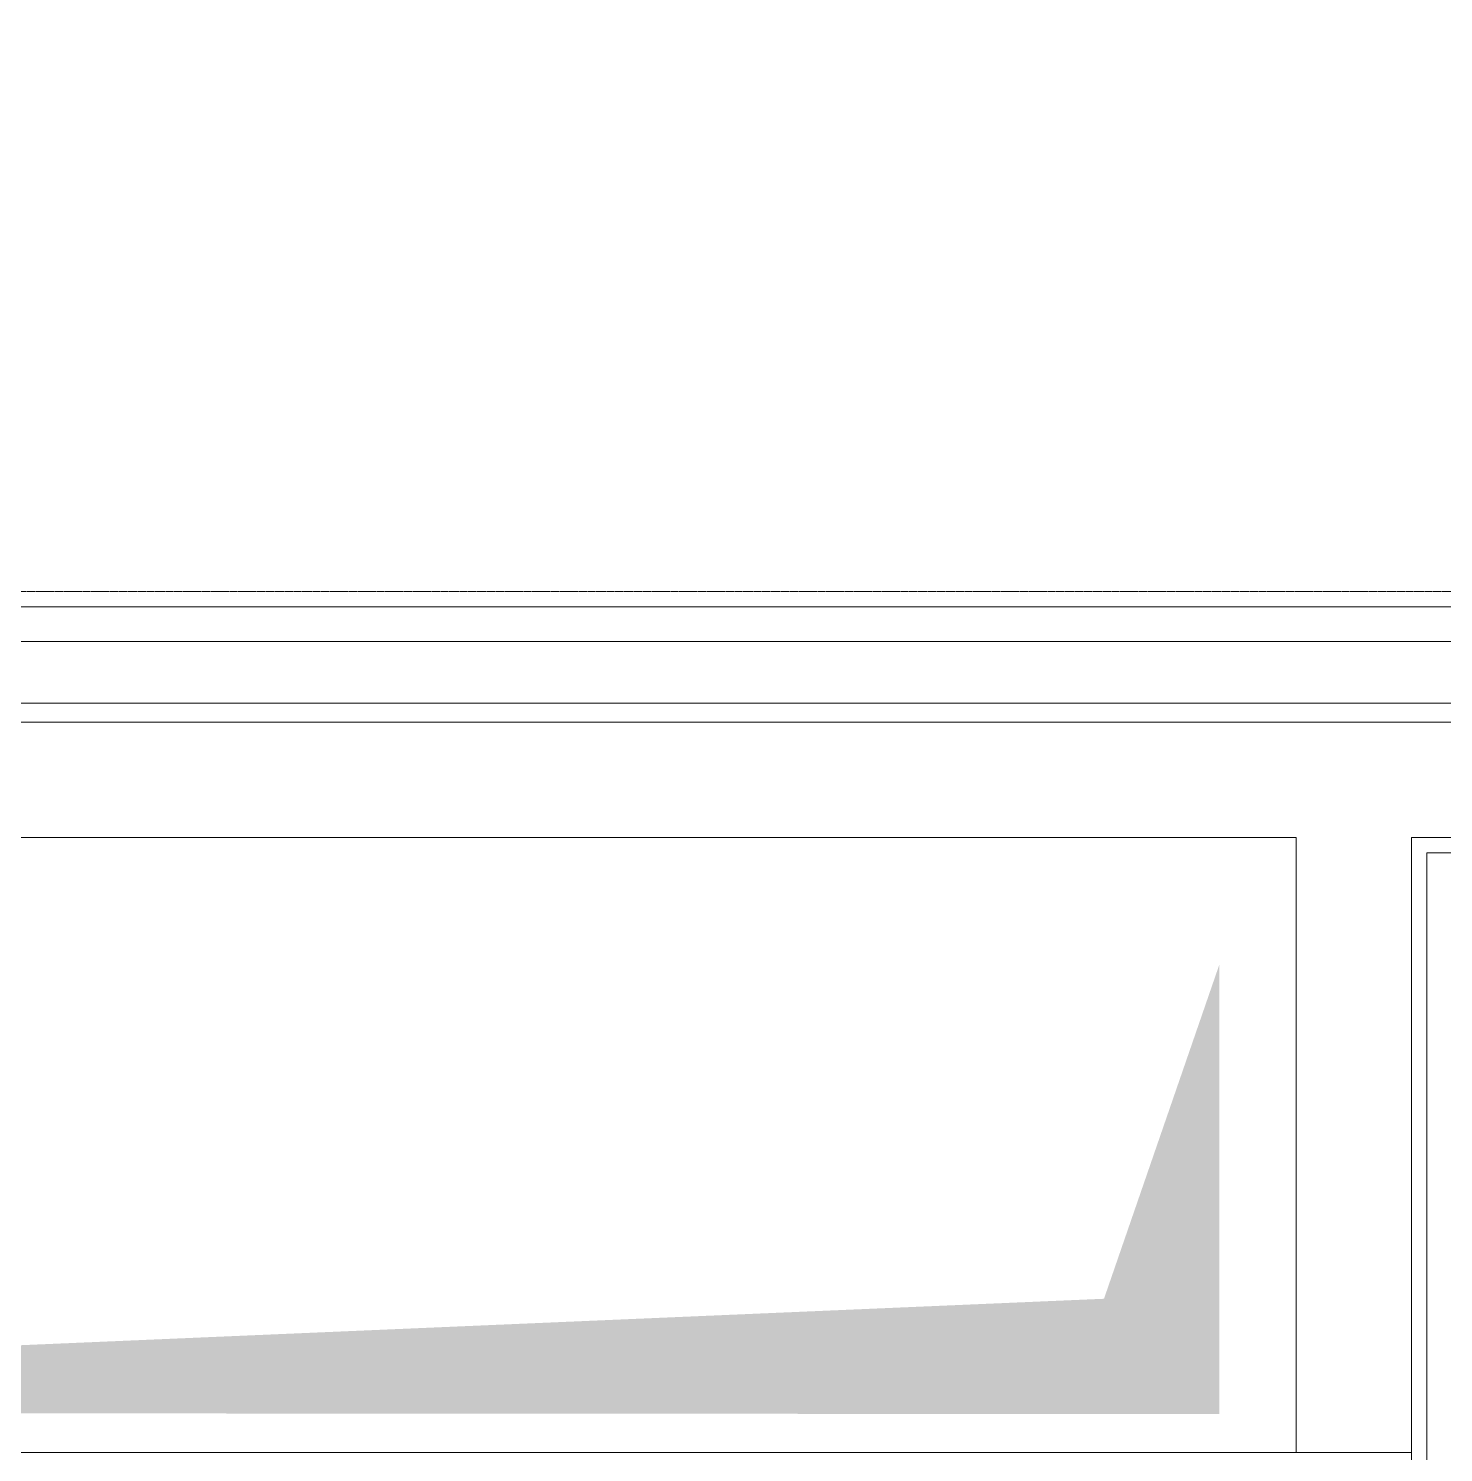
# Model space of a CAD drawing. Extents: x -1417 to 34975, y -245 to 8298.
# Drawn here: x 31198.4 to 31382.5, y 662.5 to 847.8 of the extents above; entities that cross this region are included whole.
import ezdxf

# ---------------------------------------------------------------- set-up
doc = ezdxf.new("R2010")
doc.units = 0
doc.linetypes.add('DOT2', pattern=[0.125, 0, -0.125])
doc.layers.get('0').update_dxf_attribs({"color": 9, "lineweight": 9})
for name, color, linetype, lineweight in [('00', 9, 'Continuous', 9), ('01', 9, 'Continuous', 9), ('09D', 9, 'Continuous', 9), ('10A', 9, 'Continuous', 9), ('14', 9, 'Continuous', 9), ('20', 9, 'DOT2', 9), ('33', 9, 'BATTING', 9)]:
    doc.layers.add(name, color=color, linetype=linetype, lineweight=lineweight)
doc.linetypes.add('BATTING', pattern='A,0.0001,-0.1,[134,ltypeshp.shx,S=0.1,R=0,X=-0.1,Y=0],-0.2,[134,ltypeshp.shx,S=0.1,R=180,X=0.1,Y=0],-0.1', length=0.4001)

# ---------------------------------------------------------------- blocks, each defined once
blk = doc.blocks.new('catikatirevizepergole-krt')
for points in [[(0, 0), (-830, 0), (-830, 1638), (0, 1638)], [(-30, 90), (-30, 0), (-800, 0), (-800, 90)]]:
    blk.add_lwpolyline(points, close=True)

msp = doc.modelspace()

# ---------------------------------------------------------------- linework, layer by layer
at = {"layer": '00'}
msp.add_lwpolyline([(31378.33, 742.5), (31378.33, 662.5), (31363.33, 662.5), (31363.33, 742.5), (30798.33, 742.5), (30798.33, 662.5), (30778.33, 662.5), (30778.33, 757.5), (31463.62, 757.5), (31463.62, 742.5)], close=True, dxfattribs=at)
at = {"layer": '01'}
msp.add_lwpolyline([(31378.33, 312.5), (30778.33, 312.5), (30778.33, 662.5), (31378.33, 662.5), (31378.33, 622.5), (30828.33, 622.5), (30828.33, 352.5), (31378.33, 352.5)], close=True, dxfattribs=at)
at = {"layer": '09D'}
msp.add_solid([(31353.33, 725.95), (31353.33, 667.5), (31338.33, 682.5), (30993.33, 667.71)], dxfattribs=at)
at = {"layer": '10A'}
msp.add_lwpolyline([(31456.82, 768), (30772.23, 768), (30772.23, 772.5), (31460.62, 772.5), (31460.62, 768)], dxfattribs=at)
at = {"layer": '14'}
msp.add_lwpolyline([(31465.62, 744.5), (31465.62, 740.5), (31380.33, 740.5), (31380.33, 480.5), (31361.33, 480.5), (31361.33, 620.5), (31361.33, 620.5), (31361.33, 620.5), (30830.33, 620.5), (30830.33, 354.5), (31361.33, 354.5), (31361.33, 354.5), (31361.33, 354.5), (31361.33, 374.5), (31380.33, 374.5), (31380.33, 334.5), (31576.33, 334.5), (31576.33, 394.5), (31636.39, 394.5), (31636.33, 740.5), (31571.62, 740.5), (31571.62, 744.5)], dxfattribs=at)
at = {"layer": '33', "ltscale": 0.2}
msp.add_lwpolyline([(31465.12, 760), (30776.13, 760), (30776.13, 309.78), (31660.83, 309.78), (31660.83, 760), (31573.62, 760)], dxfattribs=at)

# ---------------------------------------------------------------- block references
at = {"layer": '20'}
msp.add_blockref('catikatirevizepergole-krt', (31648.84, 774.5), dxfattribs=at)

doc.saveas('drawing.dxf')
